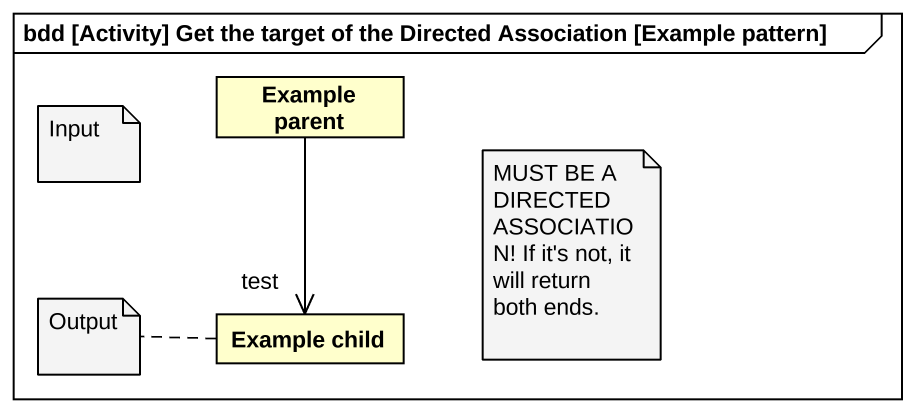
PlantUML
@startuml
mainframe bdd [Activity] Get the target of the Directed Association [Example pattern]
hide circle
hide empty members
class "Example parent" as Example_parent
class "Example child" as Example_child
Example_parent --> "test" Example_child
note as N1
  Input
end note
note as N2
  MUST BE A DIRECTED ASSOCIATION! If it's not, it will return both ends.
end note
note left of Example_child : Output
@enduml
